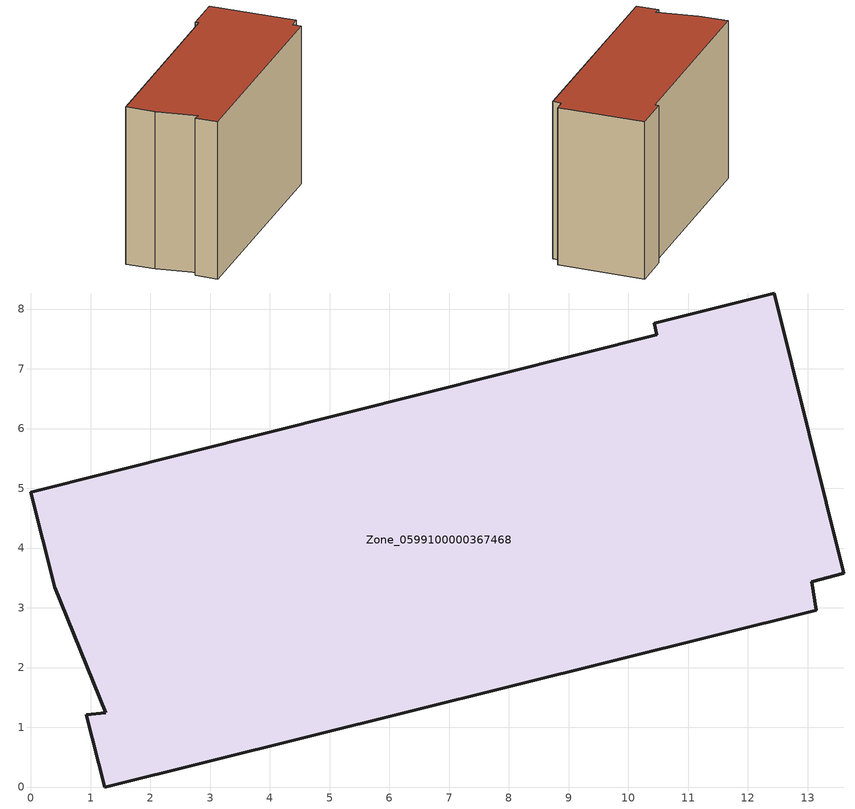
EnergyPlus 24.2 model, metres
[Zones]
Zone_0599100000367468
 floor ground (C_G): 13.6,3.58 13.07,3.44 13.15,2.96 1.23,0 0.93,1.21 1.26,1.24 0.4,3.35 0,4.94 10.48,7.57 10.43,7.76 12.45,8.27 z0
 wall outside (C_F): 13.6,3.58 12.45,8.27 10.43,7.76 10.48,7.57 0,4.94 0.4,3.35 1.26,1.24 0.93,1.21 1.23,0 13.15,2.96 13.07,3.44 13.6,3.58 z0:9.04
 roof outside (C_R): 13.07,3.44 13.6,3.58 12.45,8.27 10.43,7.76 10.48,7.57 0,4.94 0.4,3.35 1.26,1.24 0.93,1.21 1.23,0 13.15,2.96 z9.04
[BUILDING]
Pand.0599100000367468: North Axis=0; Terrain=City; Loads Convergence Tolerance Value=0.04; Temperature Convergence Tolerance Value=0.4; Solar Distribution=FullExterior; Maximum Number of Warmup Days=25; Minimum Number of Warmup Days=1
[Site:Location]
Rotterdam.The.Hague.AP_ZH_NLD Design_Conditions: Latitude=51.96; Longitude=4.45; Time Zone=1; Elevation=-4.5
[SITE:GROUNDTEMPERATURE:BUILDINGSURFACE]
18, 18, 18, 18, 18, 18, 18, 18, 18, 18, 18, 18
[MATERIAL] Thermal Absorptance=0.9; Solar Absorptance=0.7; Visible Absorptance=0.7
Name | Roughness | Thickness | Conductivity | Density | Specific Heat
G.TC.1992-2005 | MediumSmooth | 0.15 | 0.06 | 540 | 1210
F.TC.1992-2005 | Rough | 0.3 | 0.12 | 1920 | 840
R.TC.1992-2005 | MediumRough | 0.2 | 0.08 | 1500 | 1000
[CONSTRUCTION]
C_G: G.TC.1992-2005
C_F: F.TC.1992-2005
C_R: R.TC.1992-2005
[ZONE]
Zone_0599100000367468: Type=1; Multiplier=1; Ceiling Height=Autocalculate; Volume=Autocalculate; Floor Area=autocalculate; Part of Total Floor Area=Yes
[ZONEINFILTRATION:DESIGNFLOWRATE]
Infil_Zone_0599100000367468: Zone or ZoneList or Space or SpaceList=Zone_0599100000367468; Schedule=AlwaysOn; Design Flow Rate Calculation Method=Flow/Area; Flow Rate per Floor Area=0.0015; Constant Term Coefficient=1; Temperature Term Coefficient=0; Velocity Term Coefficient=0; Velocity Squared Term Coefficient=0
[HVACTEMPLATE:ZONE:IDEALLOADSAIRSYSTEM]
Zone_0599100000367468: Maximum Heating Supply Air Temperature=50; Minimum Cooling Supply Air Temperature=13; Maximum Heating Supply Air Humidity Ratio=0.0156; Minimum Cooling Supply Air Humidity Ratio=0.0077; Heating Limit=NoLimit; Cooling Limit=NoLimit; Dehumidification Control Type=ConstantSensibleHeatRatio; Cooling Sensible Heat Ratio=0.7; Dehumidification Setpoint=60; Humidification Control Type=None; Humidification Setpoint=30; Outdoor Air Method=None; Outdoor Air Flow Rate per Person=0.00944; Outdoor Air Flow Rate per Zone Floor Area=0; Outdoor Air Flow Rate per Zone=0; Demand Controlled Ventilation Type=None; Outdoor Air Economizer Type=NoEconomizer; Heat Recovery Type=None; Sensible Heat Recovery Effectiveness=0.7; Latent Heat Recovery Effectiveness=0.65
[ZONECONTROL:THERMOSTAT]
ThermostatControl_Zone_0599100000367468: Zone or ZoneList=Zone_0599100000367468; Control Type Schedule=DualSetpointControlType; Control 1=Thermostat_Zone_0599100000367468; Temperature Difference Between Cutout And Setpoint=0
[THERMOSTATSETPOINT:DUALSETPOINT]
Thermostat_Zone_0599100000367468: Heating Setpoint Temperature Schedule=HeatingSetpoint_Zone_0599100000367468; Cooling Setpoint Temperature Schedule=CoolingSetpoint_Zone_0599100000367468
[SCHEDULE:COMPACT]
HeatingSetpoint_Zone_0599100000367468: Through: 12/31, For: AllDays, Until: 24:00, 21
CoolingSetpoint_Zone_0599100000367468: Through: 12/31, For: AllDays, Until: 24:00, 24
DualSetpointControlType: Through: 12/31, For: AllDays, Until: 24:00, 4
AlwaysOn: Through: 12/31, For: AllDays, Until: 24:00, 1
